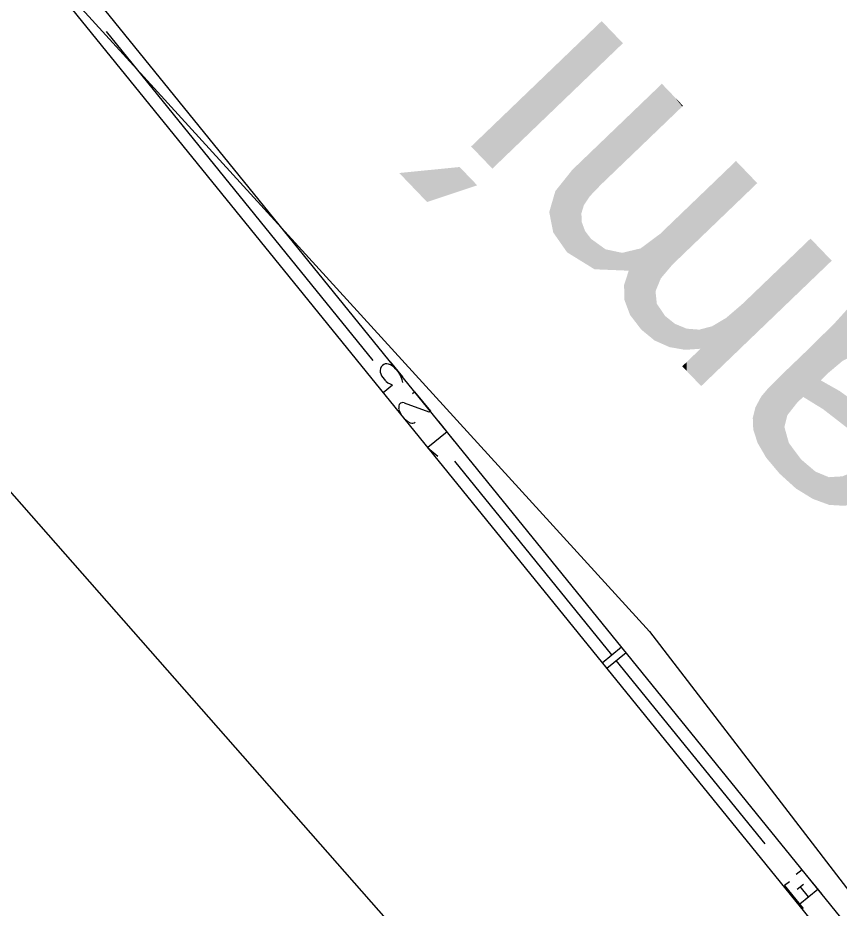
# Model space of a CAD drawing. Header units: inches. Extents: x 0.0008 to 0.0144, y 0.0003 to 0.0113.
# Drawn here: x 0.0099282 to 0.0100902, y 0.0015254 to 0.0017009 of the extents above; entities that cross this region are included whole.
import ezdxf

# ---------------------------------------------------------------- set-up
doc = ezdxf.new("R2010")
doc.units = ezdxf.units.IN
doc.header["$MEASUREMENT"] = 0
doc.layers.add('Standard', color=7, linetype='Continuous')

# ---------------------------------------------------------------- blocks, each defined once
blk = doc.blocks.new('*U523')
at = {"color": 7, "linetype": 'ByBlock'}
for points in [[(0.2563794, 0.0415196), (0.2563612, 0.0418054), (0.2563794, 0.041851)], [(0.2563578, 0.0415149), (0.2563338, 0.0417564), (0.2563578, 0.0417971)], [(0.2563612, 0.0415166), (0.2563578, 0.0417971), (0.2563612, 0.0418054)], [(0.2563135, 0.0414918), (0.256302, 0.0417183), (0.2563135, 0.041731)], [(0.2563285, 0.0414996), (0.2563135, 0.041731), (0.2563285, 0.0417476)], [(0.2563338, 0.0415023), (0.2563285, 0.0417476), (0.2563338, 0.0417564)], [(0.2562883, 0.0414742), (0.2562637, 0.0416761), (0.2562883, 0.0417031)], [(0.2563019, 0.0414857), (0.2562883, 0.0417031), (0.2563019, 0.0417182)], [(0.256302, 0.0414858), (0.2563019, 0.0417182), (0.256302, 0.0417183)], [(0.2562335, 0.0414281), (0.2562051, 0.041618), (0.2562335, 0.0416462)], [(0.2562338, 0.0414283), (0.2562335, 0.0416462), (0.2562338, 0.0416464)], [(0.2562358, 0.04143), (0.2562338, 0.0416464), (0.2562358, 0.0416484)], [(0.2562637, 0.0414535), (0.2562358, 0.0416484), (0.2562637, 0.0416761)], [(0.256193, 0.0412523), (0.2561667, 0.0415799), (0.256193, 0.041606)], [(0.2562051, 0.0414008), (0.256193, 0.041606), (0.2562051, 0.041618)], [(0.2564339, 0.0415284), (0.2564339, 0.0416354), (0.256445, 0.0415267)], [(0.256445, 0.0415267), (0.256445, 0.0416336), (0.2564665, 0.0415235)], [(0.2564665, 0.0415235), (0.2564665, 0.04163), (0.2564721, 0.0415227)], [(0.2564721, 0.0415227), (0.2564721, 0.0416291), (0.2564749, 0.0415223)], [(0.2564749, 0.0415223), (0.2564749, 0.0416286), (0.2564905, 0.04152)], [(0.2564905, 0.04152), (0.2564905, 0.041626), (0.2565006, 0.0415185)], [(0.2565006, 0.0415185), (0.2565006, 0.0416243), (0.2565084, 0.0415173)], [(0.2565084, 0.0415173), (0.2565084, 0.041623), (0.2565231, 0.0415105)], [(0.2565231, 0.0415105), (0.2565231, 0.0416206), (0.256534, 0.0415055)], [(0.256534, 0.0415055), (0.256534, 0.0416188), (0.256558, 0.0414944)], [(0.256558, 0.0414944), (0.256558, 0.0416101), (0.2565628, 0.0414921)], [(0.2565628, 0.0414921), (0.2565628, 0.0416083), (0.2565806, 0.0414839)], [(0.2565806, 0.0414839), (0.2565806, 0.0416019), (0.2566015, 0.0414666)], [(0.2561396, 0.0412852), (0.2561061, 0.0415209), (0.2561396, 0.041553)], [(0.2561538, 0.0412764), (0.2561396, 0.041553), (0.2561538, 0.0415671)], [(0.2561396, 0.0412852), (0.2561396, 0.041553), (0.2561538, 0.0412764)], [(0.2561667, 0.0412684), (0.2561538, 0.0415671), (0.2561667, 0.0415799)], [(0.2561538, 0.0412764), (0.2561538, 0.0415671), (0.2561667, 0.0412684)], [(0.2561667, 0.0412684), (0.2561667, 0.0415799), (0.256193, 0.0412523)], [(0.2566015, 0.0414666), (0.2566015, 0.0415944), (0.2566164, 0.0414542)], [(0.2566164, 0.0414542), (0.2566164, 0.041589), (0.256619, 0.041452)], [(0.256619, 0.041452), (0.256619, 0.041588), (0.2566372, 0.0414368)], [(0.2566372, 0.0414368), (0.2566372, 0.0415771), (0.2566453, 0.0414301)], [(0.2566453, 0.0414301), (0.2566453, 0.0415723), (0.2566685, 0.0413987)], [(0.2566685, 0.0413987), (0.2566685, 0.0415584), (0.256677, 0.0413872)], [(0.256677, 0.0413872), (0.256677, 0.0415533), (0.256691, 0.0413681)], [(0.256095, 0.0412959), (0.2560871, 0.0415026), (0.256095, 0.0415102)], [(0.2561061, 0.0413057), (0.256095, 0.0415102), (0.2561061, 0.0415209)], [(0.2561061, 0.0413057), (0.2561061, 0.0415209), (0.2561396, 0.0412852)], [(0.256691, 0.0413681), (0.256691, 0.0415449), (0.2566923, 0.0413664)], [(0.2566923, 0.0413664), (0.2566923, 0.0415438), (0.2567008, 0.0413367)], [(0.2567008, 0.0413367), (0.2567008, 0.0415364), (0.2567103, 0.0413034)], [(0.2560698, 0.0412702), (0.2560339, 0.0414515), (0.2560698, 0.041486)], [(0.2560766, 0.0412788), (0.2560698, 0.041486), (0.2560766, 0.0414925)], [(0.2560871, 0.0412889), (0.2560766, 0.0414925), (0.2560871, 0.0415026)], [(0.2560115, 0.0409004), (0.2559919, 0.0414112), (0.2560115, 0.04143)], [(0.2560265, 0.0412151), (0.2560115, 0.04143), (0.2560265, 0.0414445)], [(0.2560339, 0.0412245), (0.2560265, 0.0414445), (0.2560339, 0.0414515)], [(0.255988, 0.0409216), (0.255931, 0.0413504), (0.255988, 0.0414074)], [(0.2559919, 0.0409182), (0.255988, 0.0414074), (0.2559919, 0.0414112)], [(0.255988, 0.0409216), (0.255988, 0.0414074), (0.2559919, 0.0409182)], [(0.2559919, 0.0409182), (0.2559919, 0.0414112), (0.2560115, 0.0409004)], [(0.256193, 0.0412523), (0.256193, 0.0413891), (0.2562051, 0.0412448)], [(0.2562051, 0.0412448), (0.2562051, 0.0413823), (0.2562335, 0.0412228)], [(0.2559203, 0.0410021), (0.2558952, 0.0413076), (0.2559203, 0.0413376)], [(0.255931, 0.0409894), (0.2559203, 0.0413376), (0.255931, 0.0413504)], [(0.2559203, 0.0410021), (0.2559203, 0.0413376), (0.255931, 0.0409894)], [(0.255931, 0.0409894), (0.255931, 0.0413504), (0.255988, 0.0409216)], [(0.2562335, 0.0412228), (0.2562335, 0.0413662), (0.2562338, 0.0412226)], [(0.2562338, 0.0412226), (0.2562338, 0.0413661), (0.2562358, 0.041221)], [(0.2562358, 0.041221), (0.2562358, 0.041365), (0.2562637, 0.0411994)], [(0.2562637, 0.0411994), (0.2562637, 0.0413492), (0.2562883, 0.0411804)], [(0.2562883, 0.0411804), (0.2562883, 0.0413354), (0.2563019, 0.0411698)], [(0.2558952, 0.0410454), (0.2558771, 0.041274), (0.2558952, 0.0413076)], [(0.2558952, 0.0410454), (0.2558952, 0.0413076), (0.2559203, 0.0410021)], [(0.2563019, 0.0411698), (0.2563019, 0.0413255), (0.256302, 0.0411697)], [(0.256302, 0.0411697), (0.256302, 0.0413254), (0.2563135, 0.0411608)], [(0.2563135, 0.0411608), (0.2563135, 0.0413171), (0.2563285, 0.0411492)], [(0.2563285, 0.0411492), (0.2563285, 0.0413062), (0.2563338, 0.0411451)], [(0.2563338, 0.0411451), (0.2563338, 0.0413024), (0.2563578, 0.0411261)], [(0.2563578, 0.0411261), (0.2563578, 0.0412851), (0.2563612, 0.0411235)], [(0.2567103, 0.0410358), (0.2567008, 0.0412469), (0.2567103, 0.0413034)], [(0.2558664, 0.0411099), (0.2558556, 0.0412107), (0.2558664, 0.041254)], [(0.2558771, 0.0410765), (0.2558664, 0.041254), (0.2558771, 0.041274)], [(0.2558664, 0.0411099), (0.2558664, 0.041254), (0.2558771, 0.0410765)], [(0.2558771, 0.0410765), (0.2558771, 0.041274), (0.2558952, 0.0410454)], [(0.2563612, 0.0411235), (0.2563612, 0.0412826), (0.2563794, 0.0411091)], [(0.2563794, 0.0411091), (0.2563794, 0.0412695), (0.2563829, 0.0411063)], [(0.2563829, 0.0411063), (0.2563829, 0.0412669), (0.2563904, 0.0411004)], [(0.2563904, 0.0411004), (0.2563904, 0.0412615), (0.2563973, 0.0410949)], [(0.2563973, 0.0410949), (0.2563973, 0.0412565), (0.2564084, 0.0410874)], [(0.2564084, 0.0410874), (0.2564084, 0.0412485), (0.2564312, 0.041072)], [(0.2567008, 0.0410318), (0.2566923, 0.0412344), (0.2567008, 0.0412469)], [(0.2558556, 0.0411434), (0.2558533, 0.0412012), (0.2558556, 0.0412107)], [(0.2558556, 0.0411434), (0.2558556, 0.0412107), (0.2558664, 0.0411099)], [(0.2564312, 0.041072), (0.2564312, 0.0412319), (0.2564339, 0.0410702)], [(0.2564339, 0.0410702), (0.2564339, 0.0412299), (0.256445, 0.0410627)], [(0.256445, 0.0410627), (0.256445, 0.0412218), (0.2564665, 0.0410522)], [(0.2564665, 0.0410522), (0.2564665, 0.0412061), (0.2564721, 0.0410495)], [(0.2564721, 0.0410495), (0.2564721, 0.0412021), (0.2564749, 0.0410481)], [(0.2564749, 0.0410481), (0.2564749, 0.0412), (0.2564905, 0.0410404)], [(0.2566685, 0.0410204), (0.2566453, 0.0411822), (0.2566685, 0.0411994)], [(0.256677, 0.0410218), (0.2566685, 0.0411994), (0.256677, 0.0412119)], [(0.256691, 0.0410277), (0.256677, 0.0412119), (0.256691, 0.0412325)], [(0.2566923, 0.0410282), (0.256691, 0.0412325), (0.2566923, 0.0412344)], [(0.2560115, 0.0409004), (0.2560115, 0.0411559), (0.2560265, 0.0408868)], [(0.2564905, 0.0410404), (0.2564905, 0.0411913), (0.2565006, 0.0410355)], [(0.2565006, 0.0410355), (0.2565006, 0.0411858), (0.2565084, 0.0410331)], [(0.2565084, 0.0410331), (0.2565084, 0.0411814), (0.2565231, 0.0410285)], [(0.2565231, 0.0410285), (0.2565231, 0.0411733), (0.256534, 0.0410251)], [(0.256534, 0.0410251), (0.256534, 0.0411704), (0.256558, 0.0410176)], [(0.256558, 0.0410176), (0.256558, 0.0411642), (0.2565628, 0.0410171)], [(0.2565806, 0.0410154), (0.2565628, 0.0411629), (0.2565806, 0.0411636)], [(0.2565628, 0.0410171), (0.2565628, 0.0411629), (0.2565806, 0.0410154)], [(0.2566015, 0.0410135), (0.2565806, 0.0411636), (0.2566015, 0.0411645)], [(0.2565806, 0.0410154), (0.2565806, 0.0411636), (0.2566015, 0.0410135)], [(0.2566164, 0.0410121), (0.2566015, 0.0411645), (0.2566164, 0.0411694)], [(0.2566015, 0.0410135), (0.2566015, 0.0411645), (0.2566164, 0.0410121)], [(0.256619, 0.0410125), (0.2566164, 0.0411694), (0.256619, 0.0411703)], [(0.2566372, 0.0410154), (0.256619, 0.0411703), (0.2566372, 0.0411763)], [(0.2566453, 0.0410167), (0.2566372, 0.0411763), (0.2566453, 0.0411822)], [(0.2560265, 0.0408868), (0.2560265, 0.041102), (0.2560339, 0.0408801)], [(0.2560339, 0.0408801), (0.2560339, 0.0410757), (0.2560698, 0.0408476)], [(0.2560698, 0.0408476), (0.2560698, 0.0410275), (0.2560766, 0.0408435)], [(0.2560766, 0.0408435), (0.2560766, 0.0410184), (0.2560871, 0.040837)], [(0.2560871, 0.040837), (0.2560871, 0.0410043), (0.256095, 0.0408321)], [(0.256095, 0.0408321), (0.256095, 0.0409937), (0.2561061, 0.0408253)], [(0.2561061, 0.0408253), (0.2561061, 0.0409842), (0.2561396, 0.0408047)], [(0.2561396, 0.0408047), (0.2561396, 0.0409557), (0.2561538, 0.040796)], [(0.2561538, 0.040796), (0.2561538, 0.0409436), (0.2561667, 0.0407913)], [(0.2561667, 0.0407913), (0.2561667, 0.0409326), (0.256193, 0.0407816)], [(0.2563578, 0.040772), (0.2563338, 0.0409222), (0.2563578, 0.0409322)], [(0.2563612, 0.0407728), (0.2563578, 0.0409322), (0.2563612, 0.0409336)], [(0.2563794, 0.0407771), (0.2563612, 0.0409336), (0.2563794, 0.0409412)], [(0.2563829, 0.040778), (0.2563794, 0.0409412), (0.2563829, 0.0409427)], [(0.256193, 0.0407816), (0.256193, 0.0409216), (0.2562051, 0.0407772)], [(0.2562051, 0.0407772), (0.2562051, 0.0409166), (0.2562335, 0.0407667)], [(0.2562335, 0.0407667), (0.2562335, 0.0409047), (0.2562338, 0.0407667)], [(0.2562358, 0.0407659), (0.2562338, 0.0409046), (0.2562358, 0.0409047)], [(0.2562338, 0.0407667), (0.2562338, 0.0409046), (0.2562358, 0.0407659)], [(0.2562637, 0.0407643), (0.2562358, 0.0409047), (0.2562637, 0.0409065)], [(0.2562358, 0.0407659), (0.2562358, 0.0409047), (0.2562637, 0.0407643)], [(0.2562883, 0.0407629), (0.2562637, 0.0409065), (0.2562883, 0.040908)], [(0.2562637, 0.0407643), (0.2562637, 0.0409065), (0.2562883, 0.0407629)], [(0.2563019, 0.0407621), (0.2562883, 0.040908), (0.2563019, 0.0409088)], [(0.2562883, 0.0407629), (0.2562883, 0.040908), (0.2563019, 0.0407621)], [(0.256302, 0.0407621), (0.2563019, 0.0409088), (0.256302, 0.0409089)], [(0.2563019, 0.0407621), (0.2563019, 0.0409088), (0.256302, 0.0407621)], [(0.2563135, 0.0407614), (0.256302, 0.0409089), (0.2563135, 0.0409137)], [(0.256302, 0.0407621), (0.256302, 0.0409089), (0.2563135, 0.0407614)], [(0.2563285, 0.040765), (0.2563135, 0.0409137), (0.2563285, 0.04092)], [(0.2563338, 0.0407662), (0.2563285, 0.04092), (0.2563338, 0.0409222)]]:
    blk.add_solid(points, dxfattribs=at)
at = {"color": 7, "linetype": 'ByBlock', "extrusion": (0, 0, -1)}
for points in [[(-0.2563794, 0.0415196), (-0.2563794, 0.041851), (-0.2563829, 0.0415201)], [(-0.2563829, 0.0415201), (-0.2563794, 0.041851), (-0.2563829, 0.0418473)], [(-0.2563829, 0.0415201), (-0.2563829, 0.0418473), (-0.2563904, 0.0415213)], [(-0.2563904, 0.0415213), (-0.2563829, 0.0418473), (-0.2563904, 0.0418396)], [(-0.2563904, 0.0415213), (-0.2563904, 0.0418396), (-0.2563973, 0.0415225)], [(-0.2563973, 0.0415225), (-0.2563904, 0.0418396), (-0.2563973, 0.0418323)], [(-0.2563973, 0.0415225), (-0.2563973, 0.0418323), (-0.2564084, 0.0415243)], [(-0.2564084, 0.0415243), (-0.2563973, 0.0418323), (-0.2564084, 0.0418208)], [(-0.2564084, 0.0415243), (-0.2564084, 0.0418208), (-0.2564312, 0.041528)], [(-0.2564312, 0.041528), (-0.2564084, 0.0418208), (-0.2564312, 0.0417971)], [(-0.2563578, 0.0415149), (-0.2563578, 0.0417971), (-0.2563612, 0.0415166)], [(-0.2563612, 0.0415166), (-0.2563612, 0.0418054), (-0.2563794, 0.0415196)], [(-0.2564312, 0.0416359), (-0.2564312, 0.0417971), (-0.2564339, 0.0416396)], [(-0.2564339, 0.0416396), (-0.2564312, 0.0417971), (-0.2564339, 0.0417943)], [(-0.2564339, 0.0416396), (-0.2564339, 0.0417943), (-0.256445, 0.0416551)], [(-0.256445, 0.0416551), (-0.2564339, 0.0417943), (-0.256445, 0.0417827)], [(-0.256445, 0.0416551), (-0.256445, 0.0417827), (-0.2564665, 0.0416851)], [(-0.2564665, 0.0416851), (-0.256445, 0.0417827), (-0.2564665, 0.0417603)], [(-0.2563135, 0.0414918), (-0.2563135, 0.041731), (-0.2563285, 0.0414996)], [(-0.2563285, 0.0414996), (-0.2563285, 0.0417476), (-0.2563338, 0.0415023)], [(-0.2563338, 0.0415023), (-0.2563338, 0.0417564), (-0.2563578, 0.0415149)], [(-0.2564665, 0.0416851), (-0.2564665, 0.0417603), (-0.2564721, 0.0416968)], [(-0.2564721, 0.0416968), (-0.2564665, 0.0417603), (-0.2564721, 0.0417545)], [(-0.2564721, 0.0416968), (-0.2564721, 0.0417545), (-0.2564749, 0.0417026)], [(-0.2564749, 0.0417026), (-0.2564721, 0.0417545), (-0.2564749, 0.0417516)], [(-0.2564749, 0.0417026), (-0.2564749, 0.0417516), (-0.2564905, 0.0417353)], [(-0.2562883, 0.0414742), (-0.2562883, 0.0417031), (-0.2563019, 0.0414857)], [(-0.2563019, 0.0414857), (-0.2563019, 0.0417182), (-0.256302, 0.0414858)], [(-0.256302, 0.0414858), (-0.256302, 0.0417183), (-0.2563135, 0.0414918)], [(-0.2562335, 0.0414281), (-0.2562335, 0.0416462), (-0.2562338, 0.0414283)], [(-0.2562338, 0.0414283), (-0.2562338, 0.0416464), (-0.2562358, 0.04143)], [(-0.2562358, 0.04143), (-0.2562358, 0.0416484), (-0.2562637, 0.0414535)], [(-0.2562637, 0.0414535), (-0.2562637, 0.0416761), (-0.2562883, 0.0414742)], [(-0.256193, 0.0413891), (-0.256193, 0.041606), (-0.2562051, 0.0414008)], [(-0.2562051, 0.0414008), (-0.2562051, 0.041618), (-0.2562335, 0.0414281)], [(-0.2564312, 0.041528), (-0.2564312, 0.0416359), (-0.2564339, 0.0415284)], [(-0.2564339, 0.0415284), (-0.2564312, 0.0416359), (-0.2564339, 0.0416354)], [(-0.256445, 0.0415267), (-0.2564339, 0.0416354), (-0.256445, 0.0416336)], [(-0.2564665, 0.0415235), (-0.256445, 0.0416336), (-0.2564665, 0.04163)], [(-0.2564721, 0.0415227), (-0.2564665, 0.04163), (-0.2564721, 0.0416291)], [(-0.2564749, 0.0415223), (-0.2564721, 0.0416291), (-0.2564749, 0.0416286)], [(-0.2564905, 0.04152), (-0.2564749, 0.0416286), (-0.2564905, 0.041626)], [(-0.2565006, 0.0415185), (-0.2564905, 0.041626), (-0.2565006, 0.0416243)], [(-0.2565084, 0.0415173), (-0.2565006, 0.0416243), (-0.2565084, 0.041623)], [(-0.2565231, 0.0415105), (-0.2565084, 0.041623), (-0.2565231, 0.0416206)], [(-0.256534, 0.0415055), (-0.2565231, 0.0416206), (-0.256534, 0.0416188)], [(-0.256558, 0.0414944), (-0.256534, 0.0416188), (-0.256558, 0.0416101)], [(-0.2565628, 0.0414921), (-0.256558, 0.0416101), (-0.2565628, 0.0416083)], [(-0.2565806, 0.0414839), (-0.2565628, 0.0416083), (-0.2565806, 0.0416019)], [(-0.2566015, 0.0414666), (-0.2565806, 0.0416019), (-0.2566015, 0.0415944)], [(-0.2566164, 0.0414542), (-0.2566015, 0.0415944), (-0.2566164, 0.041589)], [(-0.256619, 0.041452), (-0.2566164, 0.041589), (-0.256619, 0.041588)], [(-0.2566372, 0.0414368), (-0.256619, 0.041588), (-0.2566372, 0.0415771)], [(-0.2566453, 0.0414301), (-0.2566372, 0.0415771), (-0.2566453, 0.0415723)], [(-0.2566685, 0.0413987), (-0.2566453, 0.0415723), (-0.2566685, 0.0415584)], [(-0.256677, 0.0413872), (-0.2566685, 0.0415584), (-0.256677, 0.0415533)], [(-0.256691, 0.0413681), (-0.256677, 0.0415533), (-0.256691, 0.0415449)], [(-0.256095, 0.0412959), (-0.256095, 0.0415102), (-0.2561061, 0.0413057)], [(-0.2566923, 0.0413664), (-0.256691, 0.0415449), (-0.2566923, 0.0415438)], [(-0.2567008, 0.0413367), (-0.2566923, 0.0415438), (-0.2567008, 0.0415364)], [(-0.2567103, 0.0413034), (-0.2567008, 0.0415364), (-0.2567103, 0.041528)], [(-0.2567103, 0.0410358), (-0.2567103, 0.041528), (-0.2567334, 0.0410454)], [(-0.2567334, 0.0410454), (-0.2567103, 0.041528), (-0.2567334, 0.0415079)], [(-0.2567334, 0.0410454), (-0.2567334, 0.0415079), (-0.2567574, 0.0410634)], [(-0.2567574, 0.0410634), (-0.2567334, 0.0415079), (-0.2567574, 0.041487)], [(-0.2560698, 0.0412702), (-0.2560698, 0.041486), (-0.2560766, 0.0412788)], [(-0.2560766, 0.0412788), (-0.2560766, 0.0414925), (-0.2560871, 0.0412889)], [(-0.2560871, 0.0412889), (-0.2560871, 0.0415026), (-0.256095, 0.0412959)], [(-0.2567574, 0.0410634), (-0.2567574, 0.041487), (-0.2567849, 0.0410842)], [(-0.2567849, 0.0410842), (-0.2567574, 0.041487), (-0.2567849, 0.0414492)], [(-0.2560115, 0.0411559), (-0.2560115, 0.04143), (-0.2560265, 0.0412151)], [(-0.2560265, 0.0412151), (-0.2560265, 0.0414445), (-0.2560339, 0.0412245)], [(-0.2560339, 0.0412245), (-0.2560339, 0.0414515), (-0.2560698, 0.0412702)], [(-0.2567849, 0.0410842), (-0.2567849, 0.0414492), (-0.2568361, 0.0411562)], [(-0.2568361, 0.0411562), (-0.2567849, 0.0414492), (-0.2568361, 0.0413791)], [(-0.2562051, 0.0412448), (-0.256193, 0.0413891), (-0.2562051, 0.0413823)], [(-0.2562335, 0.0412228), (-0.2562051, 0.0413823), (-0.2562335, 0.0413662)], [(-0.2568361, 0.0411562), (-0.2568361, 0.0413791), (-0.2568457, 0.0411697)], [(-0.2568457, 0.0411697), (-0.2568361, 0.0413791), (-0.2568457, 0.0413419)], [(-0.2562338, 0.0412226), (-0.2562335, 0.0413662), (-0.2562338, 0.0413661)], [(-0.2562358, 0.041221), (-0.2562338, 0.0413661), (-0.2562358, 0.041365)], [(-0.2562637, 0.0411994), (-0.2562358, 0.041365), (-0.2562637, 0.0413492)], [(-0.2562883, 0.0411804), (-0.2562637, 0.0413492), (-0.2562883, 0.0413354)], [(-0.2563019, 0.0411698), (-0.2562883, 0.0413354), (-0.2563019, 0.0413255)], [(-0.2568457, 0.0411697), (-0.2568457, 0.0413419), (-0.256864, 0.0412713)], [(-0.256302, 0.0411697), (-0.2563019, 0.0413255), (-0.256302, 0.0413254)], [(-0.2563135, 0.0411608), (-0.256302, 0.0413254), (-0.2563135, 0.0413171)], [(-0.2563285, 0.0411492), (-0.2563135, 0.0413171), (-0.2563285, 0.0413062)], [(-0.2563338, 0.0411451), (-0.2563285, 0.0413062), (-0.2563338, 0.0413024)], [(-0.2563578, 0.0411261), (-0.2563338, 0.0413024), (-0.2563578, 0.0412851)], [(-0.2563612, 0.0411235), (-0.2563578, 0.0412851), (-0.2563612, 0.0412826)], [(-0.2563794, 0.0411091), (-0.2563612, 0.0412826), (-0.2563794, 0.0412695)], [(-0.2563829, 0.0411063), (-0.2563794, 0.0412695), (-0.2563829, 0.0412669)], [(-0.2563904, 0.0411004), (-0.2563829, 0.0412669), (-0.2563904, 0.0412615)], [(-0.2563973, 0.0410949), (-0.2563904, 0.0412615), (-0.2563973, 0.0412565)], [(-0.2564084, 0.0410874), (-0.2563973, 0.0412565), (-0.2564084, 0.0412485)], [(-0.2564312, 0.041072), (-0.2564084, 0.0412485), (-0.2564312, 0.0412319)], [(-0.2567008, 0.0410318), (-0.2567008, 0.0412469), (-0.2567103, 0.0410358)], [(-0.2564339, 0.0410702), (-0.2564312, 0.0412319), (-0.2564339, 0.0412299)], [(-0.256445, 0.0410627), (-0.2564339, 0.0412299), (-0.256445, 0.0412218)], [(-0.2564665, 0.0410522), (-0.256445, 0.0412218), (-0.2564665, 0.0412061)], [(-0.2564721, 0.0410495), (-0.2564665, 0.0412061), (-0.2564721, 0.0412021)], [(-0.2564749, 0.0410481), (-0.2564721, 0.0412021), (-0.2564749, 0.0412)], [(-0.2564905, 0.0410404), (-0.2564749, 0.0412), (-0.2564905, 0.0411913)], [(-0.2566685, 0.0410204), (-0.2566685, 0.0411994), (-0.256677, 0.0410218)], [(-0.256677, 0.0410218), (-0.256677, 0.0412119), (-0.256691, 0.0410277)], [(-0.256691, 0.0410277), (-0.256691, 0.0412325), (-0.2566923, 0.0410282)], [(-0.2566923, 0.0410282), (-0.2566923, 0.0412344), (-0.2567008, 0.0410318)], [(-0.2560265, 0.0408868), (-0.2560115, 0.0411559), (-0.2560265, 0.041102)], [(-0.2565006, 0.0410355), (-0.2564905, 0.0411913), (-0.2565006, 0.0411858)], [(-0.2565084, 0.0410331), (-0.2565006, 0.0411858), (-0.2565084, 0.0411814)], [(-0.2565231, 0.0410285), (-0.2565084, 0.0411814), (-0.2565231, 0.0411733)], [(-0.256534, 0.0410251), (-0.2565231, 0.0411733), (-0.256534, 0.0411704)], [(-0.256558, 0.0410176), (-0.256534, 0.0411704), (-0.256558, 0.0411642)], [(-0.2565628, 0.0410171), (-0.256558, 0.0411642), (-0.2565628, 0.0411629)], [(-0.2566164, 0.0410121), (-0.2566164, 0.0411694), (-0.256619, 0.0410125)], [(-0.256619, 0.0410125), (-0.256619, 0.0411703), (-0.2566372, 0.0410154)], [(-0.2566372, 0.0410154), (-0.2566372, 0.0411763), (-0.2566453, 0.0410167)], [(-0.2566453, 0.0410167), (-0.2566453, 0.0411822), (-0.2566685, 0.0410204)], [(-0.2560339, 0.0408801), (-0.2560265, 0.041102), (-0.2560339, 0.0410757)], [(-0.2560698, 0.0408476), (-0.2560339, 0.0410757), (-0.2560698, 0.0410275)], [(-0.2560766, 0.0408435), (-0.2560698, 0.0410275), (-0.2560766, 0.0410184)], [(-0.2560871, 0.040837), (-0.2560766, 0.0410184), (-0.2560871, 0.0410043)], [(-0.256095, 0.0408321), (-0.2560871, 0.0410043), (-0.256095, 0.0409937)], [(-0.2561061, 0.0408253), (-0.256095, 0.0409937), (-0.2561061, 0.0409842)], [(-0.2561396, 0.0408047), (-0.2561061, 0.0409842), (-0.2561396, 0.0409557)], [(-0.2561538, 0.040796), (-0.2561396, 0.0409557), (-0.2561538, 0.0409436)], [(-0.2561667, 0.0407913), (-0.2561538, 0.0409436), (-0.2561667, 0.0409326)], [(-0.256193, 0.0407816), (-0.2561667, 0.0409326), (-0.256193, 0.0409216)], [(-0.2563578, 0.040772), (-0.2563578, 0.0409322), (-0.2563612, 0.0407728)], [(-0.2563612, 0.0407728), (-0.2563612, 0.0409336), (-0.2563794, 0.0407771)], [(-0.2563794, 0.0407771), (-0.2563794, 0.0409412), (-0.2563829, 0.040778)], [(-0.2563829, 0.040778), (-0.2563829, 0.0409427), (-0.2563904, 0.0407797)], [(-0.2563904, 0.0407797), (-0.2563829, 0.0409427), (-0.2563904, 0.0409325)], [(-0.2563904, 0.0407797), (-0.2563904, 0.0409325), (-0.2563973, 0.0407832)], [(-0.2563973, 0.0407832), (-0.2563904, 0.0409325), (-0.2563973, 0.0409229)], [(-0.2562051, 0.0407772), (-0.256193, 0.0409216), (-0.2562051, 0.0409166)], [(-0.2562335, 0.0407667), (-0.2562051, 0.0409166), (-0.2562335, 0.0409047)], [(-0.2562338, 0.0407667), (-0.2562335, 0.0409047), (-0.2562338, 0.0409046)], [(-0.2563135, 0.0407614), (-0.2563135, 0.0409137), (-0.2563285, 0.040765)], [(-0.2563285, 0.040765), (-0.2563285, 0.04092), (-0.2563338, 0.0407662)], [(-0.2563338, 0.0407662), (-0.2563338, 0.0409222), (-0.2563578, 0.040772)], [(-0.2563973, 0.0407832), (-0.2563973, 0.0409229), (-0.2564084, 0.0407887)], [(-0.2564084, 0.0407887), (-0.2563973, 0.0409229), (-0.2564084, 0.0409078)], [(-0.2564084, 0.0407887), (-0.2564084, 0.0409078), (-0.2564312, 0.0408)], [(-0.2564312, 0.0408), (-0.2564084, 0.0409078), (-0.2564312, 0.0408765)], [(-0.2564312, 0.0408), (-0.2564312, 0.0408765), (-0.2564339, 0.0408014)], [(-0.2564339, 0.0408014), (-0.2564312, 0.0408765), (-0.2564339, 0.0408728)], [(-0.2564339, 0.0408014), (-0.2564339, 0.0408728), (-0.256445, 0.0408069)], [(-0.256445, 0.0408069), (-0.2564339, 0.0408728), (-0.256445, 0.0408575)], [(-0.256445, 0.0408069), (-0.256445, 0.0408575), (-0.2564665, 0.0408176)], [(-0.2564665, 0.0408176), (-0.256445, 0.0408575), (-0.2564665, 0.040828)], [(-0.2564665, 0.0408176), (-0.2564665, 0.040828), (-0.2564721, 0.0408204)]]:
    blk.add_solid(points, dxfattribs=at)
blk = doc.blocks.new('*U524')
at = {"color": 7, "linetype": 'ByBlock'}
for points in [[(0.2553731, 0.0426364), (0.2553666, 0.0428418), (0.2553731, 0.0428481)], [(0.2553899, 0.0426525), (0.2553731, 0.0428481), (0.2553899, 0.0428642)], [(0.2553932, 0.0426557), (0.2553899, 0.0428642), (0.2553932, 0.0428674)], [(0.2553984, 0.0426606), (0.2553932, 0.0428674), (0.2553984, 0.0428724)], [(0.2553616, 0.0426253), (0.2552952, 0.0427733), (0.2553616, 0.042837)], [(0.2553666, 0.0426301), (0.2553616, 0.042837), (0.2553666, 0.0428418)], [(0.2552921, 0.0425585), (0.2552394, 0.0427196), (0.2552921, 0.0427702)], [(0.2552952, 0.0425615), (0.2552921, 0.0427702), (0.2552952, 0.0427733)], [(0.2552325, 0.0425013), (0.2552114, 0.0426928), (0.2552325, 0.042713)], [(0.2552394, 0.0425079), (0.2552325, 0.042713), (0.2552394, 0.0427196)], [(0.2551998, 0.0424699), (0.2551163, 0.0426014), (0.2551998, 0.0426816)], [(0.2552092, 0.0424789), (0.2551998, 0.0426816), (0.2552092, 0.0426907)], [(0.2552114, 0.042481), (0.2552092, 0.0426907), (0.2552114, 0.0426928)], [(0.2550928, 0.0423671), (0.2550613, 0.0425486), (0.2550928, 0.0425788)], [(0.2551163, 0.0423897), (0.2550928, 0.0425788), (0.2551163, 0.0426014)], [(0.2550613, 0.0423342), (0.2550439, 0.0425318), (0.2550613, 0.0425486)], [(0.2549978, 0.0422312), (0.2549957, 0.0424856), (0.2549978, 0.0424876)], [(0.255008, 0.0422646), (0.2549978, 0.0424876), (0.255008, 0.0424974)], [(0.2550139, 0.0422734), (0.255008, 0.0424974), (0.2550139, 0.042503)], [(0.2550378, 0.0423097), (0.2550139, 0.042503), (0.2550378, 0.0425261)], [(0.2550439, 0.042316), (0.2550378, 0.0425261), (0.2550439, 0.0425318)], [(0.2549957, 0.041985), (0.25495, 0.0424417), (0.2549957, 0.0424856)], [(0.2557693, 0.0422733), (0.2557203, 0.0424392), (0.2557693, 0.0424862)], [(0.2549242, 0.0420292), (0.2548654, 0.0423356), (0.2549242, 0.0424093)], [(0.25495, 0.0420133), (0.2549242, 0.0424093), (0.25495, 0.0424417)], [(0.2549242, 0.0420292), (0.2549242, 0.0424093), (0.25495, 0.0420133)], [(0.25495, 0.0420133), (0.25495, 0.0424417), (0.2549957, 0.041985)], [(0.2557203, 0.0422263), (0.2556495, 0.0423711), (0.2557203, 0.0424392)], [(0.2556495, 0.0421582), (0.2555951, 0.0423189), (0.2556495, 0.0423711)], [(0.2548654, 0.0421135), (0.254855, 0.0422999), (0.2548654, 0.0423356)], [(0.2548654, 0.0421135), (0.2548654, 0.0423356), (0.2549242, 0.0420292)], [(0.2555853, 0.0420966), (0.2555225, 0.0422492), (0.2555853, 0.0423095)], [(0.2555918, 0.0421029), (0.2555853, 0.0423095), (0.2555918, 0.0423158)], [(0.2555951, 0.042106), (0.2555918, 0.0423158), (0.2555951, 0.0423189)], [(0.254855, 0.0421283), (0.2548348, 0.0422305), (0.254855, 0.0422999)], [(0.254855, 0.0421283), (0.254855, 0.0422999), (0.2548654, 0.0421135)], [(0.2549957, 0.041985), (0.2549957, 0.0422245), (0.2549978, 0.0419837)], [(0.2555002, 0.0420148), (0.2554641, 0.0421931), (0.2555002, 0.0422277)], [(0.2555042, 0.0420187), (0.2555002, 0.0422277), (0.2555042, 0.0422316)], [(0.2555145, 0.0420286), (0.2555042, 0.0422316), (0.2555145, 0.0422415)], [(0.2555225, 0.0420363), (0.2555145, 0.0422415), (0.2555225, 0.0422492)], [(0.2549978, 0.0419837), (0.2549978, 0.0421802), (0.255008, 0.0419774)], [(0.2554513, 0.0419679), (0.2554364, 0.0421665), (0.2554513, 0.0421808)], [(0.2554641, 0.0419802), (0.2554513, 0.0421808), (0.2554641, 0.0421931)], [(0.255008, 0.0419774), (0.255008, 0.0421523), (0.2550139, 0.0419738)], [(0.2550139, 0.0419738), (0.2550139, 0.0421365), (0.2550378, 0.041959)], [(0.2554148, 0.0419246), (0.2553984, 0.04213), (0.2554148, 0.0421457)], [(0.2554364, 0.0419502), (0.2554148, 0.0421457), (0.2554364, 0.0421665)], [(0.2550378, 0.041959), (0.2550378, 0.0421048), (0.2550439, 0.0419553)], [(0.2550439, 0.0419553), (0.2550439, 0.0420968), (0.2550613, 0.0419445)], [(0.2553616, 0.0415885), (0.2552952, 0.0420513), (0.2553616, 0.0421007)], [(0.2553666, 0.0415863), (0.2553616, 0.0421007), (0.2553666, 0.0421044)], [(0.2553616, 0.0415885), (0.2553616, 0.0421007), (0.2553666, 0.0415863)], [(0.2553731, 0.0418504), (0.2553666, 0.0421044), (0.2553731, 0.0421093)], [(0.2553899, 0.041891), (0.2553731, 0.0421093), (0.2553899, 0.0421218)], [(0.2553932, 0.0418991), (0.2553899, 0.0421218), (0.2553932, 0.042125)], [(0.2553984, 0.0419052), (0.2553932, 0.042125), (0.2553984, 0.04213)], [(0.256142, 0.0418855), (0.2558756, 0.0418422), (0.256142, 0.0420981)], [(0.2550613, 0.0419445), (0.2550613, 0.0420842), (0.2550928, 0.0419432)], [(0.2550928, 0.0419432), (0.2550928, 0.0420615), (0.2551163, 0.0419422)], [(0.2551163, 0.0419422), (0.2551163, 0.0420445), (0.2551998, 0.0419388)], [(0.2552921, 0.0416471), (0.2552394, 0.0420363), (0.2552921, 0.0420489)], [(0.2552952, 0.0416429), (0.2552921, 0.0420489), (0.2552952, 0.0420513)], [(0.2552921, 0.0416471), (0.2552921, 0.0420489), (0.2552952, 0.0416429)], [(0.2552952, 0.0416429), (0.2552952, 0.0420513), (0.2553616, 0.0415885)], [(0.2552092, 0.0419384), (0.2551998, 0.0420268), (0.2552092, 0.042029)], [(0.2551998, 0.0419388), (0.2551998, 0.0420268), (0.2552092, 0.0419384)], [(0.2552114, 0.0419383), (0.2552092, 0.042029), (0.2552114, 0.0420296)], [(0.2552092, 0.0419384), (0.2552092, 0.042029), (0.2552114, 0.0419383)], [(0.2552325, 0.0419374), (0.2552114, 0.0420296), (0.2552325, 0.0420346)], [(0.2552114, 0.0419383), (0.2552114, 0.0420296), (0.2552325, 0.0419374)], [(0.2552394, 0.0417158), (0.2552325, 0.0420346), (0.2552394, 0.0420363)], [(0.2552325, 0.0417342), (0.2552325, 0.0420346), (0.2552394, 0.0417158)], [(0.2552394, 0.0417158), (0.2552394, 0.0420363), (0.2552921, 0.0416471)], [(0.2552325, 0.0417342), (0.2552114, 0.0418721), (0.2552325, 0.0419374)], [(0.2552114, 0.0417906), (0.2552092, 0.0418654), (0.2552114, 0.0418721)], [(0.2552114, 0.0417906), (0.2552114, 0.0418721), (0.2552325, 0.0417342)], [(0.2558756, 0.0416296), (0.2558756, 0.0418422), (0.256142, 0.0418855)], [(0.2553666, 0.0415863), (0.2553666, 0.0418345), (0.2553731, 0.0415834)], [(0.2558756, 0.0416296), (0.2558032, 0.0417727), (0.2558756, 0.0418422)], [(0.2553731, 0.0415834), (0.2553731, 0.0417723), (0.2553899, 0.0415759)], [(0.2553899, 0.0415759), (0.2553899, 0.0417475), (0.2553932, 0.0415745)], [(0.2553932, 0.0415745), (0.2553932, 0.0417426), (0.2553984, 0.0415722)], [(0.2553984, 0.0415722), (0.2553984, 0.0417349), (0.2554148, 0.0415649)], [(0.2557693, 0.0415274), (0.2557203, 0.0417014), (0.2557693, 0.0417435)], [(0.2558032, 0.0415601), (0.2557693, 0.0417435), (0.2558032, 0.0417727)], [(0.2554148, 0.0415649), (0.2554148, 0.0417107), (0.2554364, 0.0415552)], [(0.2554364, 0.0415552), (0.2554364, 0.0416936), (0.2554513, 0.0415526)], [(0.2557203, 0.0414804), (0.2556495, 0.0416594), (0.2557203, 0.0417014)], [(0.2554513, 0.0415526), (0.2554513, 0.0416817), (0.2554641, 0.0415504)], [(0.2554641, 0.0415504), (0.2554641, 0.0416716), (0.2555002, 0.0415441)], [(0.2555002, 0.0415441), (0.2555002, 0.0416567), (0.2555042, 0.0415434)], [(0.2555042, 0.0415434), (0.2555042, 0.0416551), (0.2555145, 0.0415416)], [(0.2555918, 0.0415471), (0.2555853, 0.0416425), (0.2555918, 0.0416442)], [(0.2555951, 0.0413602), (0.2555918, 0.0416442), (0.2555951, 0.0416451)], [(0.2555918, 0.0413636), (0.2555918, 0.0416442), (0.2555951, 0.0413602)], [(0.2556495, 0.0414124), (0.2555951, 0.0416451), (0.2556495, 0.0416594)], [(0.2555853, 0.0413704), (0.2555225, 0.0414805), (0.2555853, 0.0415409)], [(0.2555918, 0.0413636), (0.2555853, 0.0415409), (0.2555918, 0.0415471)], [(0.2555853, 0.0413704), (0.2555853, 0.0415409), (0.2555918, 0.0413636)], [(0.2555042, 0.0414549), (0.2555002, 0.041459), (0.2555042, 0.0414629)], [(0.2555145, 0.0414441), (0.2555042, 0.0414629), (0.2555145, 0.0414728)], [(0.2555042, 0.0414549), (0.2555042, 0.0414629), (0.2555145, 0.0414441)], [(0.2555225, 0.0414358), (0.2555145, 0.0414728), (0.2555225, 0.0414805)], [(0.2555145, 0.0414441), (0.2555145, 0.0414728), (0.2555225, 0.0414358)], [(0.2555225, 0.0414358), (0.2555225, 0.0414805), (0.2555853, 0.0413704)]]:
    blk.add_solid(points, dxfattribs=at)
at = {"color": 7, "linetype": 'ByBlock', "extrusion": (0, 0, -1)}
for points in [[(-0.2553731, 0.0426364), (-0.2553731, 0.0428481), (-0.2553899, 0.0426525)], [(-0.2553899, 0.0426525), (-0.2553899, 0.0428642), (-0.2553932, 0.0426557)], [(-0.2553932, 0.0426557), (-0.2553932, 0.0428674), (-0.2553984, 0.0426606)], [(-0.2553984, 0.0426606), (-0.2553984, 0.0428724), (-0.2554148, 0.0426763)], [(-0.2554148, 0.0426763), (-0.2553984, 0.0428724), (-0.2554148, 0.0428553)], [(-0.2554148, 0.0426763), (-0.2554148, 0.0428553), (-0.2554364, 0.0426971)], [(-0.2554364, 0.0426971), (-0.2554148, 0.0428553), (-0.2554364, 0.0428328)], [(-0.2553616, 0.0426253), (-0.2553616, 0.042837), (-0.2553666, 0.0426301)], [(-0.2553666, 0.0426301), (-0.2553666, 0.0428418), (-0.2553731, 0.0426364)], [(-0.2554364, 0.0426971), (-0.2554364, 0.0428328), (-0.2554513, 0.0427115)], [(-0.2554513, 0.0427115), (-0.2554364, 0.0428328), (-0.2554513, 0.0428172)], [(-0.2554513, 0.0427115), (-0.2554513, 0.0428172), (-0.2554641, 0.0427237)], [(-0.2554641, 0.0427237), (-0.2554513, 0.0428172), (-0.2554641, 0.042804)], [(-0.2554641, 0.0427237), (-0.2554641, 0.042804), (-0.2555002, 0.0427584)], [(-0.2555002, 0.0427584), (-0.2554641, 0.042804), (-0.2555002, 0.0427664)], [(-0.2552921, 0.0425585), (-0.2552921, 0.0427702), (-0.2552952, 0.0425615)], [(-0.2552952, 0.0425615), (-0.2552952, 0.0427733), (-0.2553616, 0.0426253)], [(-0.2555002, 0.0427584), (-0.2555002, 0.0427664), (-0.2555042, 0.0427622)], [(-0.2552325, 0.0425013), (-0.2552325, 0.042713), (-0.2552394, 0.0425079)], [(-0.2552394, 0.0425079), (-0.2552394, 0.0427196), (-0.2552921, 0.0425585)], [(-0.2551998, 0.0424699), (-0.2551998, 0.0426816), (-0.2552092, 0.0424789)], [(-0.2552092, 0.0424789), (-0.2552092, 0.0426907), (-0.2552114, 0.042481)], [(-0.2552114, 0.042481), (-0.2552114, 0.0426928), (-0.2552325, 0.0425013)], [(-0.2550928, 0.0423671), (-0.2550928, 0.0425788), (-0.2551163, 0.0423897)], [(-0.2551163, 0.0423897), (-0.2551163, 0.0426014), (-0.2551998, 0.0424699)], [(-0.2550613, 0.0423342), (-0.2550613, 0.0425486), (-0.2550928, 0.0423671)], [(-0.2549978, 0.0422312), (-0.2549978, 0.0424876), (-0.255008, 0.0422646)], [(-0.255008, 0.0422646), (-0.255008, 0.0424974), (-0.2550139, 0.0422734)], [(-0.2550139, 0.0422734), (-0.2550139, 0.042503), (-0.2550378, 0.0423097)], [(-0.2550378, 0.0423097), (-0.2550378, 0.0425261), (-0.2550439, 0.042316)], [(-0.2550439, 0.042316), (-0.2550439, 0.0425318), (-0.2550613, 0.0423342)], [(-0.2549957, 0.0422245), (-0.2549957, 0.0424856), (-0.2549978, 0.0422312)], [(-0.2557693, 0.0422733), (-0.2557693, 0.0424862), (-0.2558032, 0.0423059)], [(-0.2558032, 0.0423059), (-0.2557693, 0.0424862), (-0.2558032, 0.0424509)], [(-0.2558032, 0.0423059), (-0.2558032, 0.0424509), (-0.2558756, 0.0423755)], [(-0.2557203, 0.0422263), (-0.2557203, 0.0424392), (-0.2557693, 0.0422733)], [(-0.2556495, 0.0421582), (-0.2556495, 0.0423711), (-0.2557203, 0.0422263)], [(-0.2555853, 0.0420966), (-0.2555853, 0.0423095), (-0.2555918, 0.0421029)], [(-0.2555918, 0.0421029), (-0.2555918, 0.0423158), (-0.2555951, 0.042106)], [(-0.2555951, 0.042106), (-0.2555951, 0.0423189), (-0.2556495, 0.0421582)], [(-0.2549978, 0.0419837), (-0.2549957, 0.0422245), (-0.2549978, 0.0421802)], [(-0.2555002, 0.0420148), (-0.2555002, 0.0422277), (-0.2555042, 0.0420187)], [(-0.2555042, 0.0420187), (-0.2555042, 0.0422316), (-0.2555145, 0.0420286)], [(-0.2555145, 0.0420286), (-0.2555145, 0.0422415), (-0.2555225, 0.0420363)], [(-0.2555225, 0.0420363), (-0.2555225, 0.0422492), (-0.2555853, 0.0420966)], [(-0.255008, 0.0419774), (-0.2549978, 0.0421802), (-0.255008, 0.0421523)], [(-0.2554513, 0.0419679), (-0.2554513, 0.0421808), (-0.2554641, 0.0419802)], [(-0.2554641, 0.0419802), (-0.2554641, 0.0421931), (-0.2555002, 0.0420148)], [(-0.2550139, 0.0419738), (-0.255008, 0.0421523), (-0.2550139, 0.0421365)], [(-0.2550378, 0.041959), (-0.2550139, 0.0421365), (-0.2550378, 0.0421048)], [(-0.2554148, 0.0419246), (-0.2554148, 0.0421457), (-0.2554364, 0.0419502)], [(-0.2554364, 0.0419502), (-0.2554364, 0.0421665), (-0.2554513, 0.0419679)], [(-0.2550439, 0.0419553), (-0.2550378, 0.0421048), (-0.2550439, 0.0420968)], [(-0.2550613, 0.0419445), (-0.2550439, 0.0420968), (-0.2550613, 0.0420842)], [(-0.2553666, 0.0418345), (-0.2553666, 0.0421044), (-0.2553731, 0.0418504)], [(-0.2553731, 0.0418504), (-0.2553731, 0.0421093), (-0.2553899, 0.041891)], [(-0.2553899, 0.041891), (-0.2553899, 0.0421218), (-0.2553932, 0.0418991)], [(-0.2553932, 0.0418991), (-0.2553932, 0.042125), (-0.2553984, 0.0419052)], [(-0.2553984, 0.0419052), (-0.2553984, 0.04213), (-0.2554148, 0.0419246)], [(-0.256142, 0.0418855), (-0.256142, 0.0420981), (-0.2562483, 0.0419875)], [(-0.2550928, 0.0419432), (-0.2550613, 0.0420842), (-0.2550928, 0.0420615)], [(-0.2551163, 0.0419422), (-0.2550928, 0.0420615), (-0.2551163, 0.0420445)], [(-0.2551998, 0.0419388), (-0.2551163, 0.0420445), (-0.2551998, 0.0420268)], [(-0.2553731, 0.0415834), (-0.2553666, 0.0418345), (-0.2553731, 0.0417723)], [(-0.2553899, 0.0415759), (-0.2553731, 0.0417723), (-0.2553899, 0.0417475)], [(-0.2553932, 0.0415745), (-0.2553899, 0.0417475), (-0.2553932, 0.0417426)], [(-0.2553984, 0.0415722), (-0.2553932, 0.0417426), (-0.2553984, 0.0417349)], [(-0.2554148, 0.0415649), (-0.2553984, 0.0417349), (-0.2554148, 0.0417107)], [(-0.2557693, 0.0415274), (-0.2557693, 0.0417435), (-0.2558032, 0.0415601)], [(-0.2558032, 0.0415601), (-0.2558032, 0.0417727), (-0.2558756, 0.0416296)], [(-0.2554364, 0.0415552), (-0.2554148, 0.0417107), (-0.2554364, 0.0416936)], [(-0.2554513, 0.0415526), (-0.2554364, 0.0416936), (-0.2554513, 0.0416817)], [(-0.2557203, 0.0414804), (-0.2557203, 0.0417014), (-0.2557693, 0.0415274)], [(-0.2554641, 0.0415504), (-0.2554513, 0.0416817), (-0.2554641, 0.0416716)], [(-0.2555002, 0.0415441), (-0.2554641, 0.0416716), (-0.2555002, 0.0416567)], [(-0.2555042, 0.0415434), (-0.2555002, 0.0416567), (-0.2555042, 0.0416551)], [(-0.2555145, 0.0415416), (-0.2555042, 0.0416551), (-0.2555145, 0.0416508)], [(-0.2555145, 0.0415416), (-0.2555145, 0.0416508), (-0.2555225, 0.0415421)], [(-0.2555225, 0.0415421), (-0.2555145, 0.0416508), (-0.2555225, 0.0416475)], [(-0.2555225, 0.0415421), (-0.2555225, 0.0416475), (-0.2555853, 0.0415466)], [(-0.2555853, 0.0415466), (-0.2555225, 0.0416475), (-0.2555853, 0.0416425)], [(-0.2555853, 0.0415466), (-0.2555853, 0.0416425), (-0.2555918, 0.0415471)], [(-0.2555951, 0.0413602), (-0.2555951, 0.0416451), (-0.2556495, 0.0414124)], [(-0.2556495, 0.0414124), (-0.2556495, 0.0416594), (-0.2557203, 0.0414804)]]:
    blk.add_solid(points, dxfattribs=at)
blk = doc.blocks.new('*U525')
at = {"color": 7, "linetype": 'ByBlock'}
for points in [[(0.2550971, 0.0429731), (0.2545504, 0.0426608), (0.2550971, 0.043186)], [(0.2545504, 0.0424479), (0.2545504, 0.0426608), (0.2550971, 0.0429731)], [(0.2545504, 0.0424479), (0.254444, 0.0425586), (0.2545504, 0.0426608)]]:
    blk.add_solid(points, dxfattribs=at)
at = {"color": 7, "linetype": 'ByBlock', "extrusion": (0, 0, -1)}
blk.add_solid([(-0.2550971, 0.0429731), (-0.2550971, 0.043186), (-0.2552035, 0.0430752)], dxfattribs=at)
blk = doc.blocks.new('*U526')
at = {"color": 7, "linetype": 'ByBlock'}
for points in [[(0.2543865, 0.0423352), (0.2542237, 0.0424399), (0.2543865, 0.042456)], [(0.2542237, 0.0422809), (0.2540843, 0.042426), (0.2542237, 0.0424399)], [(0.2542237, 0.0422809), (0.2542237, 0.0424399), (0.2543865, 0.0423352)]]:
    blk.add_solid(points, dxfattribs=at)
at = {"color": 7, "linetype": 'ByBlock', "extrusion": (0, 0, -1)}
blk.add_solid([(-0.2543865, 0.0423352), (-0.2543865, 0.042456), (-0.2544744, 0.0423645)], dxfattribs=at)

msp = doc.modelspace()

# ---------------------------------------------------------------- linework, layer by layer
at = {"layer": 'Standard', "color": 51, "linetype": 'ByBlock'}
for p, q in [((0.01034519, 0.00120953), (0.00912063, 0.00271905)), ((0.00911546, 0.00271764), (0.01034202, 0.00120565))]:
    msp.add_line(p, q, dxfattribs=at)
at = {"layer": 'Standard', "color": 2, "linetype": 'ByBlock'}
for p, q in [((0.00983791, 0.00181554), (0.01005259, 0.00158006)), ((0.01005259, 0.00158006), (0.0101695, 0.00142792))]:
    msp.add_line(p, q, dxfattribs=at)
at = {"layer": 'Standard', "color": 100, "linetype": 'ByBlock'}
msp.add_line((0.01005497, 0.00146188), (0.00981064, 0.00173946), dxfattribs=at)
at = {"layer": 'Standard', "color": 7, "linetype": 'ByBlock'}
for p, q in [((0.00999817, 0.0016334), (0.00994563, 0.00169815)), ((0.01000156, 0.00163311), (0.01000395, 0.00163018)), ((0.01000395, 0.00163018), (0.01000395, 0.00163018)), ((0.01000014, 0.00162709), (0.01000198, 0.00162858)), ((0.01000595, 0.00162693), (0.01000633, 0.00162724)), ((0.01000633, 0.00162724), (0.01000945, 0.00162339)), ((0.01000772, 0.00162552), (0.01000791, 0.00162529)), ((0.01000318, 0.001624), (0.01000324, 0.00162372)), ((0.01000924, 0.00162322), (0.01000434, 0.00162502)), ((0.01000945, 0.00162339), (0.01000924, 0.00162322)), ((0.01001421, 0.00161752), (0.01001109, 0.00162137)), ((0.01001273, 0.00161935), (0.01000892, 0.00161626)), ((0.01001273, 0.00161935), (0.01001273, 0.00161935)), ((0.01001273, 0.00161935), (0.01001274, 0.00161934)), ((0.01000898, 0.00161618), (0.0100109, 0.00161453)), ((0.01004519, 0.00157543), (0.01001424, 0.00161358)), ((0.0100433, 0.00157389), (0.0100471, 0.00157698)), ((0.0100471, 0.00157698), (0.0100471, 0.00157698)), ((0.01004419, 0.00157279), (0.010048, 0.00157588)), ((0.010048, 0.00157588), (0.010048, 0.00157588)), ((0.0100754, 0.00153819), (0.01004608, 0.00157432)), ((0.01008267, 0.00153313), (0.01008153, 0.0015322)), ((0.01008654, 0.00152836), (0.01008267, 0.00153313)), ((0.01007924, 0.00153005), (0.01008018, 0.00153081)), ((0.01008296, 0.00152546), (0.01007924, 0.00153005)), ((0.01008171, 0.00152931), (0.01008293, 0.0015303)), ((0.01008222, 0.00152638), (0.0100858, 0.00152928)), ((0.01008394, 0.00152778), (0.01008231, 0.00152979))]:
    msp.add_line(p, q, dxfattribs=at)
for points in [[(0.01000027, 0.00163264), (0.00999999, 0.00163243), (0.00999978, 0.00163216), (0.00999964, 0.00163182), (0.00999957, 0.00163142)], [(0.01000228, 0.00163209), (0.01000193, 0.00163236), (0.01000157, 0.00163256), (0.01000121, 0.0016327), (0.01000086, 0.00163275), (0.01000054, 0.00163274), (0.01000026, 0.00163264)], [(0.00999954, 0.00163146), (0.00999958, 0.00163111), (0.00999968, 0.00163075), (0.00999984, 0.00163038), (0.01000006, 0.00163003), (0.01000032, 0.0016297), (0.01000062, 0.00162942)], [(0.010004, 0.00162906), (0.01000389, 0.00162959), (0.0100037, 0.00163014), (0.01000343, 0.00163069), (0.01000309, 0.00163122), (0.01000268, 0.00163172), (0.01000223, 0.00163216)], [(0.0100007, 0.00162932), (0.01000109, 0.00162901), (0.01000151, 0.00162877), (0.01000193, 0.00162863)], [(0.01000431, 0.00162506), (0.01000405, 0.0016251), (0.01000381, 0.00162509), (0.0100036, 0.00162501), (0.01000343, 0.00162488), (0.0100033, 0.0016247), (0.01000323, 0.00162447), (0.01000321, 0.00162421), (0.01000324, 0.00162392)], [(0.01000327, 0.00162367), (0.01000347, 0.00162314), (0.01000376, 0.00162262)], [(0.01000425, 0.00162201), (0.01000468, 0.00162163), (0.01000514, 0.00162134)], [(0.01000522, 0.00162124), (0.0100055, 0.00162112), (0.01000577, 0.00162107), (0.01000602, 0.00162106), (0.01000624, 0.00162112), (0.01000643, 0.00162124)]]:
    msp.add_lwpolyline(points, dxfattribs=at)

# ---------------------------------------------------------------- block references
at = {"color": 7, "linetype": 'ByBlock', "xscale": 0.03937007874015748, "yscale": 0.03937007874015748, "zscale": 0.03937007874015748}
for name in ['*U525', '*U524', '*U526', '*U523']:
    msp.add_blockref(name, (0, 0), dxfattribs=at)

doc.saveas('drawing.dxf')
